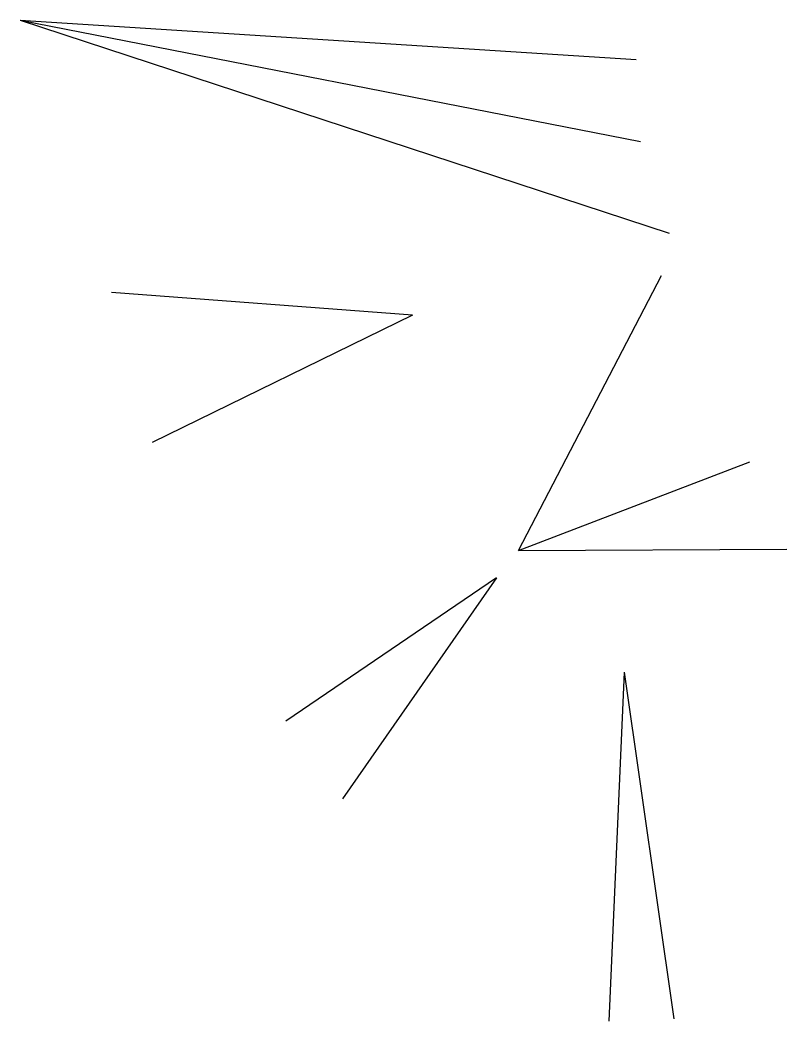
# Model space of a CAD drawing. Extents: x 9082 to 9204, y 11526 to 11685.
import ezdxf

# ---------------------------------------------------------------- set-up
doc = ezdxf.new("R2010")
doc.units = 0
for name, color, linetype in [('ST815GC33', 7, 'CONTINUOUS'), ('ST815GC34', 7, 'CONTINUOUS'), ('ST815GC35', 7, 'CONTINUOUS'), ('ST815GC36', 7, 'CONTINUOUS'), ('ST815GC37', 7, 'CONTINUOUS'), ('ST815GC38', 7, 'CONTINUOUS'), ('ST815GC39', 7, 'CONTINUOUS'), ('ST815GC40', 7, 'CONTINUOUS'), ('ST815GC41', 7, 'CONTINUOUS'), ('ST815GC42', 7, 'CONTINUOUS'), ('ST815GC43', 7, 'CONTINUOUS'), ('ST815GC44', 7, 'CONTINUOUS')]:
    doc.layers.add(name, color=color, linetype=linetype)

msp = doc.modelspace()

# ---------------------------------------------------------------- linework, layer by layer
at = {"layer": 'ST815GC33'}
msp.add_polyline3d([(9081.86, 11685.27, -205.72), (9179.86, 11678.97, -186.85)], dxfattribs=at)
at = {"layer": 'ST815GC34'}
msp.add_polyline3d([(9081.86, 11685.27, -205.72), (9180.53, 11665.95, -188.53)], dxfattribs=at)
at = {"layer": 'ST815GC35'}
msp.add_polyline3d([(9144.29, 11638.32, -183.69), (9102.85, 11618.1, -200.28)], dxfattribs=at)
at = {"layer": 'ST815GC36'}
msp.add_polyline3d([(9161.16, 11600.89, -183.04), (9183.9, 11644.62, -191.48)], dxfattribs=at)
at = {"layer": 'ST815GC37'}
msp.add_polyline3d([(9081.86, 11685.27, -205.72), (9185.11, 11651.38, -197.29)], dxfattribs=at)
at = {"layer": 'ST815GC38'}
msp.add_polyline3d([(9161.16, 11600.89, -183.04), (9203.84, 11601.13, -197.29)], dxfattribs=at)
at = {"layer": 'ST815GC39'}
msp.add_polyline3d([(9161.16, 11600.89, -183.04), (9197.91, 11614.98, -194.52)], dxfattribs=at)
at = {"layer": 'ST815GC40'}
msp.add_polyline3d([(9157.64, 11596.55, -182.38), (9133.17, 11561.38, -199.14)], dxfattribs=at)
at = {"layer": 'ST815GC41'}
msp.add_polyline3d([(9157.64, 11596.55, -182.38), (9124.15, 11573.75, -196.81)], dxfattribs=at)
at = {"layer": 'ST815GC42'}
msp.add_polyline3d([(9177.95, 11581.53, -182.18), (9185.83, 11526.42, -188.26)], dxfattribs=at)
at = {"layer": 'ST815GC43'}
msp.add_polyline3d([(9177.95, 11581.53, -182.18), (9175.52, 11526.07, -198.98)], dxfattribs=at)
at = {"layer": 'ST815GC44'}
msp.add_polyline3d([(9144.29, 11638.32, -183.69), (9096.41, 11641.94, -197.61)], dxfattribs=at)

doc.saveas('drawing.dxf')
